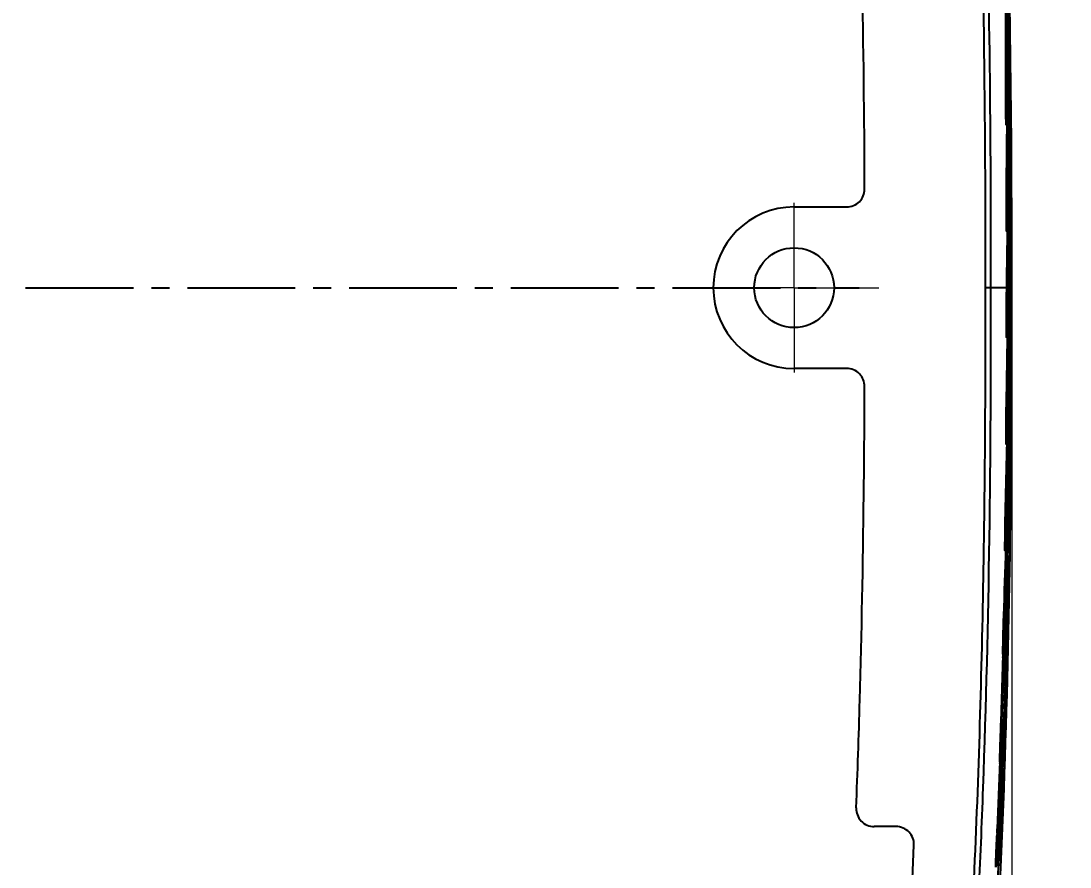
# Model space of a CAD drawing. Header units: millimetres. Extents: x 1677 to 3499, y -182 to 1106.
# Drawn here: x 2487.2 to 2545.6, y 519.9 to 567 of the extents above; entities that cross this region are included whole.
import ezdxf

# ---------------------------------------------------------------- set-up
doc = ezdxf.new("R2010")
doc.units = ezdxf.units.MM
doc.linetypes.add('CENTERX2', pattern=[20.32, 12.7, -2.54, 2.54, -2.54])
doc.linetypes.add('点画线', pattern=[18, 12, -2, 2, -2])
for name, color, linetype, lineweight in [('中心线层', 1, 'CENTERX2', 25), ('图框', 7, 'Continuous', 18), ('尺寸线层', 3, 'Continuous', 18)]:
    doc.layers.add(name, color=color, linetype=linetype, lineweight=lineweight)
doc.styles.get("Standard").update_dxf_attribs({"font": 'txt.shx', "bigfont": 'gbcbig.shx'})
doc.dimstyles.new('ISO-25', dxfattribs={"dimtxt": 3.5, "dimasz": 2.5, "dimexe": 1.25, "dimexo": 0.625, "dimtad": 1, "dimtxsty": 'Standard', "dimcen": 2.5, "dimdle": 5, "dimadec": 0, "dimazin": 0, "dimtfac": 1, "dimtmove": 0, "dimatfit": 3, "dimfxl": 0, "dimarcsym": 0})

# ---------------------------------------------------------------- blocks, each defined once
blk = doc.blocks.new('SW_CENTERMARKSYMBOL_10')
at = {"layer": '图框', "color": 0}
for p, q in [((0, 0.5), (0, 0.94436)), ((0, 0), (0, 0.5)), ((-0.5, 0), (-0.94436, 0)), ((0, 0), (-0.5, 0)), ((0, 0), (0, -0.5)), ((0, 0), (0.5, 0)), ((0.5, 0), (0.94436, 0)), ((0, -0.5), (0, -0.94436))]:
    blk.add_line(p, q, dxfattribs=at)
blk = doc.blocks.new('*X19')
at = {"layer": '尺寸线层', "linetype": 'Continuous'}
for points in [[(2315.021, 399.298), (2323.021, 400.632), (2323.021, 397.965)], [(2542.377, 399.298), (2534.377, 400.632), (2534.377, 397.965)]]:
    blk.add_hatch(color=0, dxfattribs=at).paths.add_polyline_path(points, flags=0)
at = {"layer": '尺寸线层', "color": 0, "linetype": 'Continuous'}
for p, q in [((2315.021, 552.108), (2315.021, 397.298)), ((2542.377, 552.11), (2542.377, 397.298)), ((2315.021, 399.298), (2542.377, 399.298))]:
    blk.add_line(p, q, dxfattribs=at)
at = {"layer": '尺寸线层', "color": 0, "insert": (2428.699, 408.822), "char_height": 14, "width": 82, "attachment_point": 5}
blk.add_mtext('227,4', dxfattribs=at)
blk = doc.blocks.new('*X20')
at = {"layer": '尺寸线层', "linetype": 'Continuous'}
for points in [[(2601.998, 665.438), (2600.665, 657.438), (2603.331, 657.438)], [(2601.998, 438.789), (2600.665, 446.789), (2603.331, 446.789)]]:
    blk.add_hatch(color=0, dxfattribs=at).paths.add_polyline_path(points, flags=0)
at = {"layer": '尺寸线层', "color": 0, "linetype": 'Continuous'}
for p, q in [((2428.699, 665.438), (2603.998, 665.438)), ((2601.998, 438.789), (2601.998, 665.438)), ((2428.699, 438.789), (2603.998, 438.789))]:
    blk.add_line(p, q, dxfattribs=at)
at = {"layer": '尺寸线层', "color": 0, "insert": (2592.474, 552.113), "char_height": 14, "width": 82, "attachment_point": 5, "rotation": 90}
blk.add_mtext('226,6', dxfattribs=at)

msp = doc.modelspace()

# ---------------------------------------------------------------- linework, layer by layer
at = {"layer": '中心线层', "color": 7, "linetype": 'Continuous', "lineweight": 25}
for p, q in [((2542.266, 564.485), (2542.174, 555.51)), ((2530.267, 556.606), (2533.192, 556.606)), ((2542.172, 555.383), (2542.139, 552.11)), ((2542.332, 554.263), (2542.332, 553.975)), ((2542.327, 552.625), (2542.318, 552.11)), ((2542.095, 552.11), (2541.2, 552.11)), ((2542.089, 551.65), (2542.095, 552.11)), ((2542.185, 552.11), (2542.139, 552.11)), ((2542.275, 552.11), (2542.229, 552.11)), ((2542.377, 552.11), (2542.318, 552.11)), ((2542.33, 548.526), (2542.33, 548.335)), ((2542.33, 548.335), (2542.33, 548.05)), ((2533.192, 547.613), (2530.267, 547.613)), ((2541.913, 531.79), (2542.288, 542.933)), ((2542.298, 543.016), (2542.298, 542.917)), ((2542.299, 542.917), (2542.299, 542.761)), ((2542.3, 542.761), (2542.3, 542.598)), ((2542.3, 542.598), (2542.3, 542.407)), ((2542.278, 540.768), (2541.947, 531.789)), ((2542.227, 537.148), (2542.227, 537.087)), ((2542.228, 537.087), (2542.228, 536.989)), ((2541.74, 525.862), (2542.217, 537.005)), ((2542.228, 536.989), (2542.228, 536.833)), ((2541.942, 531.662), (2541.724, 525.768)), ((2541.783, 527.933), (2541.908, 531.663)), ((2541.884, 531.713), (2541.884, 531.614)), ((2541.884, 531.614), (2541.884, 531.554)), ((2541.507, 519.933), (2542.096, 531.077)), ((2542.107, 531.22), (2542.107, 531.159)), ((2542.107, 531.159), (2542.107, 531.061)), ((2542.049, 528.912), (2541.538, 519.932)), ((2541.575, 522.005), (2541.734, 525.735)), ((2541.712, 525.686), (2541.712, 525.626)), ((2541.618, 519.928), (2541.919, 525.149)), ((2541.932, 525.292), (2541.932, 525.231)), ((2541.851, 522.984), (2541.518, 518.208)), ((2535.937, 522.11), (2534.721, 522.11))]:
    msp.add_line(p, q, dxfattribs=at)
at = {"layer": '中心线层', "color": 8, "linetype": 'Continuous', "lineweight": 25}
msp.add_line((2542.283, 552.625), (2542.327, 552.625), dxfattribs=at)
at = {"layer": '中心线层', "linetype": '点画线', "ltscale": 0.5}
msp.add_line((2316.5, 552.11), (2533.878, 552.11), dxfattribs=at)
at = {"layer": '中心线层', "color": 7, "linetype": 'Continuous', "lineweight": 25}
msp.add_circle((2530.267, 552.11), 2.222, dxfattribs=at)
for centre, radius, start, end in [((2533.192, 557.606), 1, 270, 0.23191), ((2530.267, 552.11), 4.497, 90, 270), ((2533.192, 546.613), 1, 359.76908, 90), ((2534.721, 523.11), 1, 177.76718, 270)]:
    msp.add_arc(centre, radius, start, end, dxfattribs=at)
for points, knots in [([(2542.377, 552.11), (2542.393, 560.357), (2542.308, 568.606), (2541.799, 585.092), (2541.393, 593.336), (2540.25, 605.699), (2539.774, 609.829), (2538.503, 618.013), (2537.712, 622.08), (2536.088, 628.102), (2535.472, 630.098), (2534.029, 634.051), (2533.196, 636.022), (2531.28, 639.819), (2530.197, 641.646), (2527.718, 645.127), (2526.309, 646.787), (2523.243, 649.78), (2521.589, 651.118), (2518.064, 653.521), (2516.188, 654.585), (2510.457, 657.359), (2506.456, 658.699), (2498.312, 660.821), (2494.23, 661.588), (2486.065, 662.822), (2481.975, 663.285), (2469.708, 664.405), (2461.516, 664.815), (2445.12, 665.339), (2436.911, 665.438), (2428.699, 665.438)], [0, 0, 0, 0, 12535.246805, 12535.246805, 25071.666509, 25071.666509, 31339.87636, 31339.87636, 37608.086212, 37608.086212, 40742.191138, 40742.191138, 43876.296064, 43876.296064, 47010.40099, 47010.40099, 50144.505916, 50144.505916, 53278.610842, 53278.610842, 56412.715768, 56412.715768, 62680.92562, 62680.92562, 68949.135472, 68949.135472, 75217.345324, 75217.345324, 87753.765027, 87753.765027, 100290.184731, 100290.184731, 100290.184731, 100290.184731]), ([(2512.019, 655.254), (2512.605, 654.997), (2513.187, 654.73), (2515.629, 653.548), (2517.455, 652.511), (2520.872, 650.182), (2522.474, 648.886), (2525.434, 645.996), (2526.798, 644.39), (2529.199, 641.018), (2530.253, 639.241), (2532.122, 635.539), (2532.937, 633.61), (2534.352, 629.731), (2534.959, 627.768), (2536.56, 621.828), (2537.344, 617.802), (2538.606, 609.678), (2539.079, 605.573), (2540.217, 593.262), (2540.623, 585.041), (2541.131, 568.584), (2541.216, 560.349), (2541.2, 552.11)], [0, 0, 0, 0, 1161.848329, 1161.848329, 4913.880445, 4913.880445, 8665.912562, 8665.912562, 12417.944679, 12417.944679, 16169.976795, 16169.976795, 19922.008912, 19922.008912, 23674.041029, 23674.041029, 31178.105262, 31178.105262, 38682.169495, 38682.169495, 53690.297962, 53690.297962, 68698.426428, 68698.426428, 68698.426428, 68698.426428]), ([(2511.898, 654.98), (2514.078, 654.025), (2517.222, 652.38), (2520.583, 649.996), (2521.948, 648.864), (2522.84, 648.084), (2523.279, 647.68), (2525.407, 645.607), (2527.662, 642.868), (2529.515, 639.847), (2530.666, 637.781), (2531.2, 636.721), (2532.683, 633.49), (2533.515, 631.28), (2534.949, 626.782), (2535.552, 624.492), (2537.132, 617.562), (2537.857, 612.919), (2539.578, 598.958), (2540.12, 589.608), (2540.803, 570.88), (2540.918, 561.5), (2540.9, 552.11)], [0, 0, 0, 0, 5172.318861, 7758.478291, 9051.558006, 9051.558006, 10344.637721, 10344.637721, 15516.956582, 18103.116013, 18103.116013, 20689.275443, 20689.275443, 25861.594304, 25861.594304, 31033.913164, 31033.913164, 41378.550886, 41378.550886, 62067.826329, 62067.826329, 82757.101772, 82757.101772, 82757.101772, 82757.101772]), ([(2542.083, 557.58), (2542.093, 558.505), (2542.114, 560.573), (2542.134, 563.998), (2542.14, 568.073), (2542.12, 571.005), (2542.109, 572.58)], [0, 0, 0, 0, 4730.263098, 10565.998019, 17507.231998, 25554.003927, 25554.003927, 25554.003927, 25554.003927]), ([(2542.095, 552.11), (2542.113, 553.203), (2542.15, 555.468), (2542.19, 558.984), (2542.22, 562.738), (2542.223, 565.319), (2542.225, 566.65)], [0, 0, 0, 0, 5766.528576, 11950.369512, 18551.53508, 25570.039181, 25570.039181, 25570.039181, 25570.039181]), ([(2542.225, 566.65), (2542.225, 566.699), (2542.225, 566.737), (2542.226, 566.792), (2542.226, 566.809), (2542.227, 566.815)], [0, 0, 0, 0, 7208.599444, 7208.599444, 14417.198887, 14417.198887, 14417.198887, 14417.198887]), ([(2542.227, 566.815), (2542.228, 566.816), (2542.228, 566.819), (2542.229, 566.811), (2542.23, 566.799), (2542.23, 566.792)], [0, 0, 0, 0, 6762.194942, 13492.131101, 20241.424608, 20241.424608, 20241.424608, 20241.424608]), ([(2542.23, 566.792), (2542.231, 566.785), (2542.232, 566.769), (2542.233, 566.744), (2542.233, 566.732)], [0, 0, 0, 0, 7208.610324, 14417.331098, 14417.331098, 14417.331098, 14417.331098]), ([(2542.233, 566.732), (2542.234, 566.718), (2542.235, 566.689), (2542.236, 566.651), (2542.236, 566.632)], [0, 0, 0, 0, 7209.793024, 14417.438367, 14417.438367, 14417.438367, 14417.438367]), ([(2542.236, 566.632), (2542.237, 566.609), (2542.238, 566.562), (2542.24, 566.505), (2542.241, 566.477)], [0, 0, 0, 0, 7208.765245, 14417.616453, 14417.616453, 14417.616453, 14417.616453]), ([(2542.241, 566.477), (2542.241, 566.451), (2542.242, 566.4), (2542.244, 566.342), (2542.244, 566.313)], [0, 0, 0, 0, 7208.22398, 14417.935611, 14417.935611, 14417.935611, 14417.935611]), ([(2542.244, 566.313), (2542.245, 566.283), (2542.246, 566.222), (2542.247, 566.156), (2542.248, 566.123)], [0, 0, 0, 0, 7209.132311, 14418.256651, 14418.256651, 14418.256651, 14418.256651]), ([(2542.248, 566.123), (2542.249, 566.092), (2542.25, 566.031), (2542.251, 565.934), (2542.253, 565.868), (2542.253, 565.834)], [0, 0, 0, 0, 6749.933079, 13482.053461, 20242.811308, 20242.811308, 20242.811308, 20242.811308]), ([(2542.253, 565.834), (2542.255, 565.705), (2542.257, 565.571), (2542.26, 565.311), (2542.262, 565.182), (2542.264, 564.942), (2542.265, 564.83), (2542.266, 564.635), (2542.266, 564.551), (2542.266, 564.485)], [0, 0, 0, 0, 6391.931301, 6391.931301, 12783.862602, 12783.862602, 19175.793904, 19175.793904, 25567.725205, 25567.725205, 25567.725205, 25567.725205]), ([(2542.048, 562.16), (2542.047, 562.289), (2542.045, 562.423), (2542.043, 562.683), (2542.042, 562.813), (2542.04, 563.052), (2542.04, 563.165), (2542.039, 563.359), (2542.039, 563.443), (2542.04, 563.51)], [0, 0, 0, 0, 6393.63938, 6393.63938, 12787.27876, 12787.27876, 19180.918141, 19180.918141, 25574.557521, 25574.557521, 25574.557521, 25574.557521]), ([(2542.052, 561.871), (2542.051, 561.902), (2542.051, 561.964), (2542.049, 562.06), (2542.049, 562.127), (2542.048, 562.16)], [0, 0, 0, 0, 6752.559146, 13487.339284, 20250.755572, 20250.755572, 20250.755572, 20250.755572]), ([(2542.054, 561.681), (2542.054, 561.711), (2542.053, 561.772), (2542.052, 561.838), (2542.052, 561.871)], [0, 0, 0, 0, 7212.96005, 14425.904279, 14425.904279, 14425.904279, 14425.904279]), ([(2542.057, 561.518), (2542.057, 561.543), (2542.056, 561.595), (2542.055, 561.652), (2542.054, 561.681)], [0, 0, 0, 0, 7212.425156, 14426.291738, 14426.291738, 14426.291738, 14426.291738]), ([(2542.06, 561.362), (2542.06, 561.386), (2542.059, 561.432), (2542.058, 561.489), (2542.057, 561.518)], [0, 0, 0, 0, 7213.313631, 14426.634252, 14426.634252, 14426.634252, 14426.634252]), ([(2542.063, 561.262), (2542.062, 561.277), (2542.062, 561.305), (2542.061, 561.343), (2542.06, 561.362)], [0, 0, 0, 0, 7214.597129, 14426.946851, 14426.946851, 14426.946851, 14426.946851]), ([(2542.065, 561.202), (2542.065, 561.21), (2542.064, 561.225), (2542.063, 561.25), (2542.063, 561.262)], [0, 0, 0, 0, 7213.563403, 14427.151886, 14427.151886, 14427.151886, 14427.151886]), ([(2542.068, 561.179), (2542.068, 561.178), (2542.067, 561.176), (2542.066, 561.183), (2542.065, 561.196), (2542.065, 561.202)], [0, 0, 0, 0, 6766.236835, 13500.104158, 20253.28578, 20253.28578, 20253.28578, 20253.28578]), ([(2542.072, 561.345), (2542.071, 561.296), (2542.071, 561.258), (2542.07, 561.202), (2542.069, 561.185), (2542.068, 561.179)], [0, 0, 0, 0, 7213.431139, 7213.431139, 14426.862277, 14426.862277, 14426.862277, 14426.862277]), ([(2542.185, 552.11), (2542.207, 553.508), (2542.254, 556.378), (2542.279, 559.248), (2542.292, 560.72)], [0, 0, 0, 0, 7028.943051, 14430.740915, 14430.740915, 14430.740915, 14430.740915]), ([(2542.292, 560.72), (2542.293, 560.769), (2542.293, 560.807), (2542.294, 560.862), (2542.295, 560.879), (2542.296, 560.885)], [0, 0, 0, 0, 7214.590757, 7214.590757, 14429.181515, 14429.181515, 14429.181515, 14429.181515]), ([(2542.296, 560.885), (2542.296, 560.886), (2542.297, 560.889), (2542.298, 560.881), (2542.298, 560.869), (2542.299, 560.862)], [0, 0, 0, 0, 6767.105278, 13501.851045, 20255.930392, 20255.930392, 20255.930392, 20255.930392]), ([(2542.299, 560.862), (2542.299, 560.855), (2542.3, 560.839), (2542.301, 560.814), (2542.301, 560.802)], [0, 0, 0, 0, 7214.636504, 14429.314253, 14429.314253, 14429.314253, 14429.314253]), ([(2542.301, 560.802), (2542.302, 560.788), (2542.302, 560.759), (2542.303, 560.721), (2542.304, 560.702)], [0, 0, 0, 0, 7215.828635, 14429.418839, 14429.418839, 14429.418839, 14429.418839]), ([(2542.304, 560.702), (2542.304, 560.679), (2542.305, 560.632), (2542.306, 560.575), (2542.307, 560.547)], [0, 0, 0, 0, 7214.792826, 14429.592889, 14429.592889, 14429.592889, 14429.592889]), ([(2542.307, 560.547), (2542.307, 560.521), (2542.308, 560.47), (2542.309, 560.412), (2542.309, 560.383)], [0, 0, 0, 0, 7214.239026, 14429.907053, 14429.907053, 14429.907053, 14429.907053]), ([(2542.309, 560.383), (2542.309, 560.353), (2542.31, 560.292), (2542.311, 560.226), (2542.311, 560.193)], [0, 0, 0, 0, 7215.127452, 14430.221813, 14430.221813, 14430.221813, 14430.221813]), ([(2542.311, 560.193), (2542.312, 560.162), (2542.312, 560.1), (2542.313, 560.004), (2542.314, 559.938), (2542.314, 559.905)], [0, 0, 0, 0, 6754.748785, 13491.701901, 20257.27892, 20257.27892, 20257.27892, 20257.27892]), ([(2542.314, 559.905), (2542.315, 559.775), (2542.316, 559.641), (2542.318, 559.381), (2542.318, 559.252), (2542.318, 559.012), (2542.318, 558.9), (2542.318, 558.705), (2542.317, 558.621), (2542.317, 558.555)], [0, 0, 0, 0, 6397.235666, 6397.235666, 12794.471332, 12794.471332, 19191.706997, 19191.706997, 25588.942663, 25588.942663, 25588.942663, 25588.942663]), ([(2542.082, 556.23), (2542.082, 556.359), (2542.082, 556.493), (2542.081, 556.753), (2542.081, 556.883), (2542.081, 557.122), (2542.081, 557.235), (2542.082, 557.429), (2542.083, 557.513), (2542.083, 557.58)], [0, 0, 0, 0, 6398.91143, 6398.91143, 12797.822861, 12797.822861, 19196.734291, 19196.734291, 25595.645722, 25595.645722, 25595.645722, 25595.645722]), ([(2542.084, 555.941), (2542.084, 555.972), (2542.083, 556.034), (2542.083, 556.13), (2542.083, 556.197), (2542.082, 556.23)], [0, 0, 0, 0, 6757.314645, 13496.852724, 20265.044741, 20265.044741, 20265.044741, 20265.044741]), ([(2542.085, 555.751), (2542.085, 555.781), (2542.085, 555.842), (2542.084, 555.908), (2542.084, 555.941)], [0, 0, 0, 0, 7218.878075, 14437.73391, 14437.73391, 14437.73391, 14437.73391]), ([(2542.087, 555.588), (2542.087, 555.613), (2542.086, 555.665), (2542.086, 555.722), (2542.085, 555.751)], [0, 0, 0, 0, 7218.34794, 14438.116514, 14438.116514, 14438.116514, 14438.116514]), ([(2542.089, 555.432), (2542.089, 555.456), (2542.088, 555.502), (2542.087, 555.559), (2542.087, 555.588)], [0, 0, 0, 0, 7219.240234, 14438.454449, 14438.454449, 14438.454449, 14438.454449]), ([(2542.091, 555.332), (2542.091, 555.347), (2542.09, 555.375), (2542.089, 555.413), (2542.089, 555.432)], [0, 0, 0, 0, 7220.527585, 14438.763572, 14438.763572, 14438.763572, 14438.763572]), ([(2542.093, 555.272), (2542.092, 555.28), (2542.092, 555.295), (2542.091, 555.32), (2542.091, 555.332)], [0, 0, 0, 0, 7219.489829, 14438.966426, 14438.966426, 14438.966426, 14438.966426]), ([(2542.096, 555.249), (2542.095, 555.248), (2542.095, 555.246), (2542.094, 555.253), (2542.093, 555.266), (2542.093, 555.272)], [0, 0, 0, 0, 6771.043046, 13509.642711, 20267.540928, 20267.540928, 20267.540928, 20267.540928]), ([(2542.1, 555.415), (2542.099, 555.366), (2542.099, 555.328), (2542.097, 555.272), (2542.096, 555.255), (2542.096, 555.249)], [0, 0, 0, 0, 7219.338669, 7219.338669, 14438.677339, 14438.677339, 14438.677339, 14438.677339]), ([(2542.275, 552.11), (2542.282, 552.559), (2542.297, 553.452), (2542.31, 554.346), (2542.317, 554.79)], [0, 0, 0, 0, 7263.207396, 14441.60081, 14441.60081, 14441.60081, 14441.60081]), ([(2542.317, 554.79), (2542.317, 554.839), (2542.318, 554.877), (2542.32, 554.932), (2542.32, 554.949), (2542.321, 554.955)], [0, 0, 0, 0, 7220.49277, 7220.49277, 14440.98554, 14440.98554, 14440.98554, 14440.98554]), ([(2542.321, 554.955), (2542.322, 554.956), (2542.322, 554.959), (2542.323, 554.951), (2542.324, 554.939), (2542.324, 554.932)], [0, 0, 0, 0, 6771.911157, 13511.385953, 20270.174214, 20270.174214, 20270.174214, 20270.174214]), ([(2542.324, 554.932), (2542.324, 554.925), (2542.325, 554.909), (2542.326, 554.884), (2542.326, 554.872)], [0, 0, 0, 0, 7220.561257, 14441.118747, 14441.118747, 14441.118747, 14441.118747]), ([(2542.326, 554.872), (2542.326, 554.858), (2542.327, 554.829), (2542.328, 554.791), (2542.328, 554.772)], [0, 0, 0, 0, 7221.75464, 14441.221172, 14441.221172, 14441.221172, 14441.221172]), ([(2542.328, 554.772), (2542.328, 554.749), (2542.329, 554.702), (2542.329, 554.645), (2542.33, 554.617)], [0, 0, 0, 0, 7220.709971, 14441.39186, 14441.39186, 14441.39186, 14441.39186]), ([(2542.33, 554.617), (2542.33, 554.591), (2542.33, 554.54), (2542.331, 554.482), (2542.331, 554.453)], [0, 0, 0, 0, 7220.143507, 14441.70181, 14441.70181, 14441.70181, 14441.70181]), ([(2542.331, 554.453), (2542.331, 554.423), (2542.332, 554.362), (2542.332, 554.296), (2542.332, 554.263)], [0, 0, 0, 0, 7221.02011, 14442.011665, 14442.011665, 14442.011665, 14442.011665]), ([(2542.333, 553.975), (2542.333, 553.845), (2542.333, 553.711), (2542.333, 553.451), (2542.333, 553.322), (2542.331, 553.082), (2542.331, 552.97), (2542.329, 552.775), (2542.328, 552.691), (2542.327, 552.625)], [0, 0, 0, 0, 6402.464893, 6402.464893, 12804.929785, 12804.929785, 19207.394678, 19207.394678, 25609.859571, 25609.859571, 25609.859571, 25609.859571]), ([(2430.943, 438.785), (2440.144, 438.805), (2449.35, 438.957), (2467.911, 439.717), (2477.303, 440.305), (2491.304, 442.129), (2495.978, 442.91), (2505.18, 445.108), (2509.7, 446.523), (2516.202, 449.629), (2518.319, 450.836), (2522.245, 453.595), (2524.074, 455.154), (2527.408, 458.678), (2528.903, 460.632), (2531.468, 464.697), (2532.562, 466.829), (2534.466, 471.233), (2535.273, 473.498), (2536.642, 478.024), (2537.212, 480.298), (2538.71, 487.145), (2539.413, 491.749), (2541.079, 505.597), (2541.608, 514.919), (2542.287, 533.514), (2542.395, 542.812), (2542.377, 552.11)], [0, 0, 0, 0, 15154.818053, 15154.818053, 30571.743456, 30571.743456, 38280.206157, 38280.206157, 45988.668858, 45988.668858, 49842.900209, 49842.900209, 53697.13156, 53697.13156, 57551.36291, 57551.36291, 61405.594261, 61405.594261, 65259.825612, 65259.825612, 69114.056962, 69114.056962, 76822.519664, 76822.519664, 92239.445067, 92239.445067, 107655.090974, 107655.090974, 107655.090974, 107655.090974]), ([(2540.9, 552.11), (2540.901, 551.123), (2540.903, 549.065), (2540.893, 545.854), (2540.871, 542.396), (2540.83, 538.69), (2540.741, 533.258), (2540.561, 526.185), (2540.299, 519.697), (2540.005, 513.951), (2539.699, 508.988), (2539.289, 503.986), (2538.878, 499.815), (2538.474, 496.171), (2537.831, 491.295), (2537.096, 486.889), (2536.504, 483.983), (2536.271, 482.906), (2536.161, 482.404), (2535.981, 481.609), (2535.725, 480.523), (2535.383, 479.151), (2534.938, 477.498), (2534.369, 475.57), (2533.648, 473.376), (2532.734, 470.93), (2531.578, 468.248), (2530.123, 465.368), (2528.286, 462.359), (2525.993, 459.295), (2523.139, 456.303), (2520.074, 453.798), (2516.998, 451.797), (2514.114, 450.23), (2511.124, 448.868), (2508.058, 447.692), (2504.941, 446.68), (2501.789, 445.808), (2498.614, 445.048), (2495.414, 444.39), (2492.195, 443.815), (2490.037, 443.492), (2488.958, 443.33)], [0, 0, 0, 0, 4878.951456, 10165.497848, 15859.337655, 21960.159181, 28467.65985, 42697.557305, 56903.827513, 60541.264241, 71114.891044, 81462.128477, 85329.447074, 91813.925448, 99570.500112, 109622.150167, 113866.980008, 114218.387737, 115065.633995, 116407.961567, 118244.189838, 120572.807636, 123392.236558, 126701.42326, 130501.002465, 134795.378795, 139596.194944, 144917.134072, 150720.966393, 156988.833404, 163783.009982, 171090.904678, 176487.787363, 181886.041618, 187291.67028, 192700.085777, 198097.875179, 203474.465699, 208847.418973, 214223.528277, 219606.495042, 224998.162713, 224998.162713, 224998.162713, 224998.162713]), ([(2541.2, 552.11), (2541.218, 542.822), (2541.11, 533.538), (2540.697, 522.229), (2540.614, 520.197), (2540.518, 518.166)], [0, 0, 0, 0, 11821.30076, 11821.30076, 14408.634979, 14408.634979, 14408.634979, 14408.634979]), ([(2541.199, 552.11), (2541.199, 552.11), (2541.169, 552.11), (2541.052, 552.11), (2540.97, 552.11), (2540.9, 552.11)], [0, 0, 0, 0, 7219.457104, 7219.457104, 14438.914209, 14438.914209, 14438.914209, 14438.914209]), ([(2542.139, 552.11), (2542.133, 551.67), (2542.121, 550.795), (2542.108, 549.919), (2542.101, 549.485)], [0, 0, 0, 0, 7266.819194, 14443.660215, 14443.660215, 14443.660215, 14443.660215]), ([(2542.095, 549.335), (2542.095, 549.331), (2542.093, 549.318), (2542.09, 549.447), (2542.087, 549.702), (2542.086, 550.063), (2542.085, 550.478), (2542.085, 550.904), (2542.086, 551.291), (2542.088, 551.53), (2542.089, 551.627), (2542.089, 551.65)], [0, 0, 0, 0, 3103.829831, 10035.119847, 16966.30956, 23897.27936, 30828.045159, 37758.660569, 44689.252501, 51619.869733, 53791.307537, 53791.307537, 53791.307537, 53791.307537]), ([(2542.321, 549.027), (2542.321, 549.028), (2542.322, 549.031), (2542.323, 549.023), (2542.324, 549.011), (2542.324, 549.004)], [0, 0, 0, 0, 6776.642116, 13520.81249, 20284.300055, 20284.300055, 20284.300055, 20284.300055]), ([(2542.324, 549.004), (2542.324, 548.996), (2542.325, 548.981), (2542.325, 548.956), (2542.326, 548.944)], [0, 0, 0, 0, 7226.430217, 14452.84849, 14452.84849, 14452.84849, 14452.84849]), ([(2542.326, 548.944), (2542.326, 548.93), (2542.326, 548.901), (2542.327, 548.864), (2542.327, 548.845)], [0, 0, 0, 0, 7227.613145, 14452.952784, 14452.952784, 14452.952784, 14452.952784]), ([(2542.327, 548.845), (2542.328, 548.822), (2542.328, 548.775), (2542.329, 548.718), (2542.329, 548.689)], [0, 0, 0, 0, 7226.573699, 14453.119662, 14453.119662, 14453.119662, 14453.119662]), ([(2542.329, 548.689), (2542.329, 548.664), (2542.329, 548.613), (2542.33, 548.555), (2542.33, 548.526)], [0, 0, 0, 0, 7226.042655, 14453.430334, 14453.430334, 14453.430334, 14453.430334]), ([(2542.331, 548.05), (2542.331, 547.92), (2542.33, 547.786), (2542.33, 547.525), (2542.329, 547.395), (2542.327, 547.155), (2542.326, 547.042), (2542.324, 546.847), (2542.323, 546.763), (2542.322, 546.696)], [0, 0, 0, 0, 6407.676259, 6407.676259, 12815.352518, 12815.352518, 19223.028778, 19223.028778, 25630.705037, 25630.705037, 25630.705037, 25630.705037]), ([(2533.722, 523.149), (2533.799, 525.127), (2533.866, 527.129), (2534.029, 532.892), (2534.101, 536.698), (2534.167, 542.457), (2534.182, 544.385), (2534.191, 546.414), (2534.191, 546.512), (2534.192, 546.609)], [0, 0, 0, 0, 6670.497277, 6670.497277, 19032.461778, 19032.461778, 25213.444028, 25213.444028, 25525.242477, 25525.242477, 25525.242477, 25525.242477]), ([(2542.071, 543.405), (2542.07, 543.401), (2542.068, 543.388), (2542.066, 543.517), (2542.065, 543.772), (2542.066, 544.133), (2542.068, 544.548), (2542.07, 544.974), (2542.074, 545.36), (2542.077, 545.6), (2542.079, 545.697), (2542.08, 545.72)], [0, 0, 0, 0, 3106.375062, 10042.750454, 16978.707481, 23914.412052, 30850.106094, 37786.00065, 44722.185394, 51658.67953, 53832.631989, 53832.631989, 53832.631989, 53832.631989]), ([(2542.288, 542.933), (2542.289, 542.982), (2542.29, 543.02), (2542.293, 543.076), (2542.294, 543.093), (2542.294, 543.099)], [0, 0, 0, 0, 7232.182564, 7232.182564, 14464.365127, 14464.365127, 14464.365127, 14464.365127]), ([(2542.294, 543.099), (2542.295, 543.1), (2542.295, 543.102), (2542.296, 543.095), (2542.297, 543.082), (2542.297, 543.076)], [0, 0, 0, 0, 6781.352756, 13530.178717, 20298.303992, 20298.303992, 20298.303992, 20298.303992]), ([(2542.297, 543.076), (2542.297, 543.068), (2542.298, 543.052), (2542.298, 543.028), (2542.298, 543.016)], [0, 0, 0, 0, 7232.265563, 14464.498749, 14464.498749, 14464.498749, 14464.498749]), ([(2542.299, 542.407), (2542.299, 542.377), (2542.299, 542.316), (2542.298, 542.22), (2542.298, 542.154), (2542.297, 542.122)], [0, 0, 0, 0, 6768.80715, 13520.079047, 20299.588247, 20299.588247, 20299.588247, 20299.588247]), ([(2542.297, 542.122), (2542.296, 541.992), (2542.295, 541.858), (2542.292, 541.597), (2542.291, 541.467), (2542.287, 541.227), (2542.286, 541.114), (2542.282, 540.919), (2542.28, 540.835), (2542.278, 540.768)], [0, 0, 0, 0, 6412.835659, 6412.835659, 12825.671318, 12825.671318, 19238.506977, 19238.506977, 25651.342636, 25651.342636, 25651.342636, 25651.342636]), ([(2542.003, 537.475), (2542.002, 537.471), (2542, 537.458), (2541.999, 537.587), (2542, 537.842), (2542.004, 538.203), (2542.009, 538.618), (2542.015, 539.044), (2542.021, 539.43), (2542.026, 539.669), (2542.029, 539.767), (2542.029, 539.79)], [0, 0, 0, 0, 3108.133732, 10048.913992, 16989.000085, 23929.06971, 30869.758544, 37811.292756, 44753.543515, 51696.164115, 53873.291664, 53873.291664, 53873.291664, 53873.291664]), ([(2542.217, 537.005), (2542.218, 537.054), (2542.22, 537.092), (2542.222, 537.148), (2542.223, 537.165), (2542.224, 537.171)], [0, 0, 0, 0, 7237.91621, 7237.91621, 14475.83242, 14475.83242, 14475.83242, 14475.83242]), ([(2542.224, 537.171), (2542.225, 537.172), (2542.225, 537.174), (2542.226, 537.167), (2542.226, 537.154), (2542.227, 537.148)], [0, 0, 0, 0, 6785.96811, 13539.367061, 20312.042019, 20312.042019, 20312.042019, 20312.042019]), ([(2542.226, 536.67), (2542.225, 536.639), (2542.225, 536.578), (2542.224, 536.512), (2542.223, 536.479)], [0, 0, 0, 0, 7238.359579, 14476.825094, 14476.825094, 14476.825094, 14476.825094]), ([(2542.227, 536.833), (2542.227, 536.807), (2542.226, 536.756), (2542.226, 536.699), (2542.226, 536.67)], [0, 0, 0, 0, 7237.52768, 14476.525833, 14476.525833, 14476.525833, 14476.525833]), ([(2542.219, 536.193), (2542.217, 536.063), (2542.215, 535.929), (2542.21, 535.669), (2542.208, 535.539), (2542.202, 535.299), (2542.2, 535.186), (2542.194, 534.991), (2542.192, 534.907), (2542.19, 534.84)], [0, 0, 0, 0, 6417.909808, 6417.909808, 12835.819617, 12835.819617, 19253.729425, 19253.729425, 25671.639234, 25671.639234, 25671.639234, 25671.639234]), ([(2542.223, 536.479), (2542.223, 536.449), (2542.222, 536.387), (2542.221, 536.292), (2542.22, 536.226), (2542.219, 536.193)], [0, 0, 0, 0, 6773.293787, 13529.074162, 20313.284672, 20313.284672, 20313.284672, 20313.284672]), ([(2541.898, 532.509), (2541.901, 532.639), (2541.904, 532.773), (2541.909, 533.033), (2541.913, 533.163), (2541.919, 533.403), (2541.922, 533.516), (2541.927, 533.711), (2541.93, 533.795), (2541.932, 533.862)], [0, 0, 0, 0, 6419.492062, 6419.492062, 12838.984125, 12838.984125, 19258.476187, 19258.476187, 25677.96825, 25677.96825, 25677.96825, 25677.96825]), ([(2541.892, 532.222), (2541.893, 532.253), (2541.894, 532.314), (2541.896, 532.41), (2541.897, 532.476), (2541.898, 532.509)], [0, 0, 0, 0, 6775.661245, 13533.792712, 20320.511838, 20320.511838, 20320.511838, 20320.511838]), ([(2541.884, 531.713), (2541.885, 531.736), (2541.885, 531.783), (2541.886, 531.84), (2541.886, 531.869)], [0, 0, 0, 0, 7242.242605, 14484.619588, 14484.619588, 14484.619588, 14484.619588]), ([(2541.886, 531.869), (2541.887, 531.894), (2541.887, 531.945), (2541.888, 532.003), (2541.889, 532.032)], [0, 0, 0, 0, 7241.35658, 14484.296792, 14484.296792, 14484.296792, 14484.296792]), ([(2541.889, 532.032), (2541.889, 532.062), (2541.89, 532.123), (2541.892, 532.189), (2541.892, 532.222)], [0, 0, 0, 0, 7241.873066, 14483.931944, 14483.931944, 14483.931944, 14483.931944]), ([(2541.886, 531.531), (2541.886, 531.53), (2541.885, 531.527), (2541.884, 531.535), (2541.884, 531.548), (2541.884, 531.554)], [0, 0, 0, 0, 6789.623664, 13546.637373, 20322.881808, 20322.881808, 20322.881808, 20322.881808]), ([(2541.886, 531.531), (2541.886, 531.533), (2541.887, 531.536), (2541.887, 531.542), (2541.888, 531.544)], [0, 0, 0, 0, 7212.049137, 14485.251936, 14485.251936, 14485.251936, 14485.251936]), ([(2542.105, 531.242), (2542.104, 531.241), (2542.104, 531.238), (2542.104, 531.232), (2542.103, 531.229)], [0, 0, 0, 0, 7216.714088, 14487.178861, 14487.178861, 14487.178861, 14487.178861]), ([(2542.105, 531.242), (2542.105, 531.244), (2542.106, 531.246), (2542.106, 531.239), (2542.107, 531.226), (2542.107, 531.22)], [0, 0, 0, 0, 6790.466086, 13548.340629, 20325.462286, 20325.462286, 20325.462286, 20325.462286]), ([(2542.102, 530.741), (2542.101, 530.711), (2542.1, 530.65), (2542.098, 530.584), (2542.098, 530.551)], [0, 0, 0, 0, 7243.903575, 14488.052039, 14488.052039, 14488.052039, 14488.052039]), ([(2542.104, 530.905), (2542.104, 530.879), (2542.103, 530.828), (2542.102, 530.77), (2542.102, 530.741)], [0, 0, 0, 0, 7243.063405, 14487.758851, 14487.758851, 14487.758851, 14487.758851]), ([(2542.107, 531.061), (2542.106, 531.037), (2542.106, 530.991), (2542.105, 530.934), (2542.104, 530.905)], [0, 0, 0, 0, 7243.652594, 14487.465213, 14487.465213, 14487.465213, 14487.465213]), ([(2542.091, 530.264), (2542.088, 530.135), (2542.084, 530.001), (2542.077, 529.74), (2542.073, 529.61), (2542.066, 529.371), (2542.062, 529.258), (2542.055, 529.063), (2542.052, 528.978), (2542.049, 528.912)], [0, 0, 0, 0, 6422.882141, 6422.882141, 12845.764282, 12845.764282, 19268.646423, 19268.646423, 25691.528565, 25691.528565, 25691.528565, 25691.528565]), ([(2542.098, 530.551), (2542.097, 530.521), (2542.096, 530.459), (2542.093, 530.363), (2542.092, 530.297), (2542.091, 530.264)], [0, 0, 0, 0, 6777.630139, 13537.776736, 20326.655346, 20326.655346, 20326.655346, 20326.655346]), ([(2541.735, 526.582), (2541.739, 526.711), (2541.743, 526.845), (2541.752, 527.105), (2541.756, 527.235), (2541.765, 527.475), (2541.769, 527.588), (2541.776, 527.783), (2541.78, 527.867), (2541.783, 527.933)], [0, 0, 0, 0, 6424.417661, 6424.417661, 12848.835322, 12848.835322, 19273.252982, 19273.252982, 25697.670643, 25697.670643, 25697.670643, 25697.670643]), ([(2541.727, 526.294), (2541.728, 526.325), (2541.729, 526.386), (2541.732, 526.482), (2541.734, 526.549), (2541.735, 526.582)], [0, 0, 0, 0, 6779.904095, 13542.289062, 20333.632168, 20333.632168, 20333.632168, 20333.632168]), ([(2541.717, 525.94), (2541.718, 525.966), (2541.719, 526.017), (2541.721, 526.075), (2541.721, 526.104)], [0, 0, 0, 0, 7246.755963, 14495.320717, 14495.320717, 14495.320717, 14495.320717]), ([(2541.721, 526.104), (2541.722, 526.135), (2541.724, 526.195), (2541.726, 526.261), (2541.727, 526.294)], [0, 0, 0, 0, 7247.303039, 14494.964952, 14494.964952, 14494.964952, 14494.964952]), ([(2541.712, 525.686), (2541.712, 525.701), (2541.713, 525.729), (2541.713, 525.766), (2541.714, 525.785)], [0, 0, 0, 0, 7248.987788, 14495.92688, 14495.92688, 14495.92688, 14495.92688]), ([(2541.714, 525.603), (2541.714, 525.602), (2541.713, 525.599), (2541.712, 525.607), (2541.712, 525.619), (2541.712, 525.626)], [0, 0, 0, 0, 6793.991122, 13555.3727, 20335.950601, 20335.950601, 20335.950601, 20335.950601]), ([(2541.714, 525.785), (2541.714, 525.808), (2541.715, 525.855), (2541.717, 525.912), (2541.717, 525.94)], [0, 0, 0, 0, 7247.660194, 14495.636919, 14495.636919, 14495.636919, 14495.636919]), ([(2541.714, 525.603), (2541.714, 525.605), (2541.715, 525.607), (2541.715, 525.613), (2541.716, 525.616)], [0, 0, 0, 0, 7224.48663, 14496.257542, 14496.257542, 14496.257542, 14496.257542]), ([(2541.926, 524.977), (2541.925, 524.951), (2541.924, 524.9), (2541.922, 524.842), (2541.922, 524.813)], [0, 0, 0, 0, 7248.421499, 14498.731935, 14498.731935, 14498.731935, 14498.731935]), ([(2541.93, 525.132), (2541.929, 525.109), (2541.928, 525.063), (2541.927, 525.005), (2541.926, 524.977)], [0, 0, 0, 0, 7249.043399, 14498.446458, 14498.446458, 14498.446458, 14498.446458]), ([(2541.93, 525.314), (2541.929, 525.313), (2541.929, 525.31), (2541.928, 525.304), (2541.928, 525.301)], [0, 0, 0, 0, 7228.228772, 14498.171575, 14498.171575, 14498.171575, 14498.171575]), ([(2541.93, 525.314), (2541.93, 525.315), (2541.931, 525.318), (2541.931, 525.31), (2541.932, 525.298), (2541.932, 525.292)], [0, 0, 0, 0, 6794.824003, 13557.062109, 20338.512822, 20338.512822, 20338.512822, 20338.512822]), ([(2541.931, 525.231), (2541.931, 525.217), (2541.931, 525.188), (2541.93, 525.151), (2541.93, 525.132)], [0, 0, 0, 0, 7250.161418, 14498.298685, 14498.298685, 14498.298685, 14498.298685]), ([(2541.906, 524.335), (2541.902, 524.206), (2541.897, 524.072), (2541.887, 523.812), (2541.882, 523.682), (2541.872, 523.442), (2541.867, 523.329), (2541.858, 523.134), (2541.854, 523.05), (2541.851, 522.984)], [0, 0, 0, 0, 6427.736209, 6427.736209, 12855.472418, 12855.472418, 19283.208626, 19283.208626, 25710.944835, 25710.944835, 25710.944835, 25710.944835]), ([(2541.916, 524.623), (2541.915, 524.593), (2541.913, 524.531), (2541.91, 524.435), (2541.907, 524.368), (2541.906, 524.335)], [0, 0, 0, 0, 6781.787595, 13546.132105, 20339.648043, 20339.648043, 20339.648043, 20339.648043]), ([(2541.922, 524.813), (2541.921, 524.783), (2541.919, 524.722), (2541.917, 524.656), (2541.916, 524.623)], [0, 0, 0, 0, 7249.282137, 14499.018628, 14499.018628, 14499.018628, 14499.018628]), ([(2536.936, 521.067), (2536.942, 521.203), (2536.92, 521.337), (2536.825, 521.588), (2536.752, 521.705), (2536.567, 521.898), (2536.453, 521.977), (2536.207, 522.082), (2536.073, 522.11), (2535.937, 522.11)], [0, 0, 0, 0, 6415.557275, 6415.557275, 12831.114551, 12831.114551, 19246.671826, 19246.671826, 25662.229101, 25662.229101, 25662.229101, 25662.229101]), ([(2541.514, 520.655), (2541.521, 520.828), (2541.528, 521.007), (2541.543, 521.352), (2541.55, 521.516), (2541.557, 521.659)], [0, 0, 0, 0, 7251.670576, 7251.670576, 14503.341153, 14503.341153, 14503.341153, 14503.341153]), ([(2541.561, 521.746), (2541.561, 521.732), (2541.559, 521.704), (2541.558, 521.674), (2541.557, 521.659)], [0, 0, 0, 0, 7159.152631, 14503.1599, 14503.1599, 14503.1599, 14503.1599]), ([(2541.489, 520.012), (2541.49, 520.038), (2541.492, 520.089), (2541.494, 520.147), (2541.495, 520.177)], [0, 0, 0, 0, 7251.978817, 14506.064904, 14506.064904, 14506.064904, 14506.064904]), ([(2541.495, 520.177), (2541.496, 520.207), (2541.498, 520.267), (2541.501, 520.332), (2541.502, 520.365)], [0, 0, 0, 0, 7252.570284, 14505.719041, 14505.719041, 14505.719041, 14505.719041]), ([(2541.502, 520.365), (2541.503, 520.396), (2541.506, 520.458), (2541.51, 520.555), (2541.512, 520.621), (2541.514, 520.655)], [0, 0, 0, 0, 6783.975954, 13550.442926, 20346.352206, 20346.352206, 20346.352206, 20346.352206]), ([(2541.484, 519.857), (2541.485, 519.88), (2541.486, 519.926), (2541.488, 519.983), (2541.489, 520.012)], [0, 0, 0, 0, 7252.908436, 14506.374392, 14506.374392, 14506.374392, 14506.374392])]:
    msp.add_open_spline(points, degree=3, knots=knots, dxfattribs=at)
for points in [[(2534.192, 557.61), (2534.159, 565.592), (2534.017, 573.502), (2533.722, 581.071)], [(2542.04, 563.51), (2542.06, 568.51), (2542.03, 573.51), (2541.939, 578.51)], [(2542.018, 576.345), (2542.093, 571.345), (2542.105, 566.344), (2542.072, 561.345)], [(2542.168, 570.415), (2542.196, 565.415), (2542.168, 560.415), (2542.1, 555.415)], [(2542.317, 558.555), (2542.295, 556.406), (2542.265, 554.258), (2542.229, 552.11)], [(2542.318, 552.11), (2542.255, 547.281), (2542.157, 542.453), (2542.011, 537.625)], [(2542.029, 539.79), (2542.142, 543.896), (2542.221, 548.003), (2542.275, 552.11)], [(2542.229, 552.11), (2542.191, 549.258), (2542.142, 546.406), (2542.077, 543.555)], [(2542.08, 545.72), (2542.122, 547.85), (2542.157, 549.98), (2542.185, 552.11)], [(2542.101, 549.485), (2542.1, 549.414), (2542.099, 549.365), (2542.097, 549.339)], [(2541.932, 533.862), (2542.111, 538.861), (2542.234, 543.861), (2542.316, 548.862)], [(2542.316, 548.862), (2542.317, 548.939), (2542.319, 548.99), (2542.32, 549.014)], [(2542.321, 549.027), (2542.321, 549.024), (2542.32, 549.02), (2542.32, 549.014)], [(2542.322, 546.696), (2542.227, 541.696), (2542.09, 536.696), (2541.895, 531.696)], [(2542.077, 543.555), (2542.076, 543.484), (2542.074, 543.435), (2542.073, 543.409)], [(2542.011, 537.625), (2542.008, 537.554), (2542.007, 537.505), (2542.005, 537.479)], [(2542.19, 534.84), (2542.018, 529.839), (2541.79, 524.839), (2541.495, 519.84)], [(2541.895, 531.696), (2541.892, 531.62), (2541.89, 531.568), (2541.888, 531.544)], [(2542.096, 531.077), (2542.099, 531.154), (2542.101, 531.205), (2542.103, 531.229)], [(2541.724, 525.768), (2541.721, 525.691), (2541.718, 525.64), (2541.716, 525.616)], [(2541.919, 525.149), (2541.923, 525.226), (2541.926, 525.277), (2541.928, 525.301)], [(2541.561, 521.746), (2541.566, 521.848), (2541.571, 521.936), (2541.575, 522.005)], [(2534.34, 491.228), (2535.826, 501.101), (2536.507, 511.068), (2536.936, 521.067)]]:
    msp.add_open_spline(points, degree=3, dxfattribs=at)

# ---------------------------------------------------------------- block references
at = {"layer": '中心线层', "xscale": 5, "yscale": 5, "zscale": 5}
msp.add_blockref('SW_CENTERMARKSYMBOL_10', (2530.267, 552.11), dxfattribs=at)

# ---------------------------------------------------------------- dimensions: what is measured, and where the dimension line sits
at = {"layer": '尺寸线层'}
dim = msp.add_linear_dim(base=(2601.998, 665.438), p1=(2428.699, 438.789), p2=(2428.699, 665.438), angle=90, dimstyle='ISO-25', override={"dimtxt": 14, "dimasz": 8, "dimexe": 2, "dimexo": 0, "dimgap": 1.524, "dimdec": 1, "dimzin": 0, "dimsah": 1, "dimdle": 8.16, "dimadec": 2, "dimtfill": 1, "dimtolj": 1, "dimtzin": 0}, dxfattribs=at)
dim.commit()
dim.dimension.update_dxf_attribs({"geometry": '*X20', "text_midpoint": (2601.998, 552.113)})
dim = msp.add_linear_dim(base=(2542.377, 399.298), p1=(2315.021, 552.108), p2=(2542.377, 552.11), dimstyle='ISO-25', override={"dimtxt": 14, "dimasz": 8, "dimexe": 2, "dimexo": 0, "dimgap": 1.524, "dimdec": 1, "dimzin": 0, "dimsah": 1, "dimdle": 8.16, "dimadec": 2, "dimtfill": 1, "dimtolj": 1, "dimtzin": 0}, dxfattribs=at)
dim.commit()
dim.dimension.update_dxf_attribs({"geometry": '*X19', "text_midpoint": (2428.699, 399.298)})

doc.saveas('drawing.dxf')
